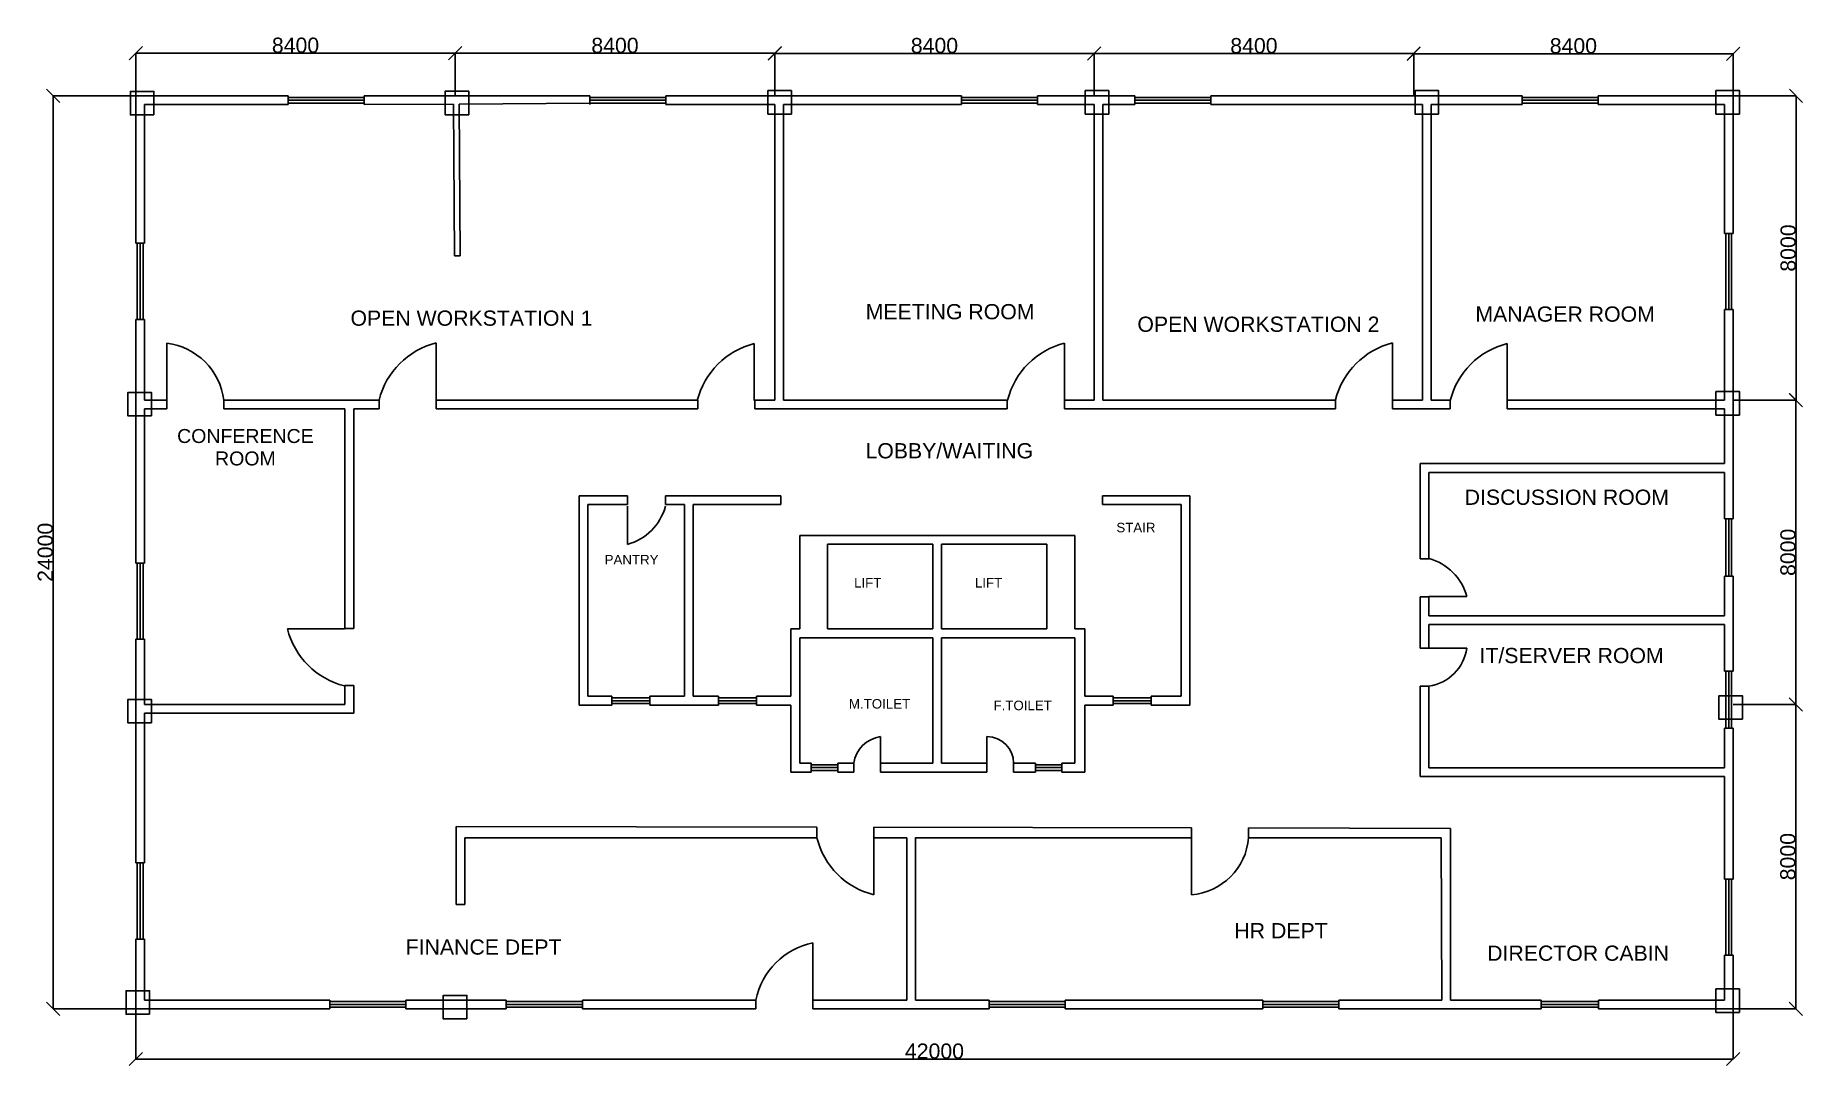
# Model space of a CAD drawing. Header units: millimetres. Extents: x 7578 to 54047, y 1434 to 28520.
import ezdxf

# ---------------------------------------------------------------- set-up
doc = ezdxf.new("R2010")
doc.units = ezdxf.units.MM
for name, color, linetype in [('dimension', 2, 'Continuous'), ('door', 2, 'Continuous'), ('wall', 7, 'Continuous')]:
    doc.layers.add(name, color=color, linetype=linetype)
doc.styles.get("Standard").update_dxf_attribs({"font": 'arial.ttf'})
doc.dimstyles.new('Copy of ISO-25', dxfattribs={"dimtxt": 300, "dimasz": 250, "dimexe": 1.25, "dimexo": 0.625, "dimtad": 1, "dimdec": 0, "dimtxsty": 'Standard', "dimcen": 250, "dimclrt": 256, "dimadec": 0, "dimazin": 0, "dimtfac": 1, "dimtdec": 0, "dimtmove": 0, "dimatfit": 3, "dimfxl": 1, "dimarcsym": 1})

# ---------------------------------------------------------------- blocks, each defined once
blk = doc.blocks.new('_Oblique')
at = {"color": 0, "linetype": 'ByBlock', "lineweight": -2}
blk.add_line((-0.5, -0.5), (0.5, 0.5), dxfattribs=at)
blk = doc.blocks.new('*D9')
at = {"layer": 'Defpoints', "color": 0, "transparency": 16777216}
for p in [(18619, 28053), (10219, 26929), (18619, 26929)]:
    blk.add_point(p, dxfattribs=at)
at = {"layer": 'dimension', "color": 0, "lineweight": -2, "transparency": 16777216}
for p, q in [((10219, 26929), (10219, 28054)), ((10219, 28053), (18619, 28053)), ((18619, 26929), (18619, 28054))]:
    blk.add_line(p, q, dxfattribs=at)
at = {"layer": 'dimension', "color": 0, "lineweight": -2, "transparency": 16777216, "xscale": 350, "yscale": 350, "zscale": 350, "rotation": 180}
blk.add_blockref('_Oblique', (10219, 28053), dxfattribs=at)
at = {"layer": 'dimension', "color": 0, "lineweight": -2, "transparency": 16777216, "xscale": 350, "yscale": 350, "zscale": 350}
blk.add_blockref('_Oblique', (18619, 28053), dxfattribs=at)
at = {"layer": 'dimension', "transparency": 16777216, "insert": (14419, 28258), "char_height": 400, "attachment_point": 5}
blk.add_mtext('8400', dxfattribs=at)
blk = doc.blocks.new('*D10')
at = {"layer": 'Defpoints', "color": 0, "transparency": 16777216}
for p in [(27019, 28049), (18619, 26929), (27019, 26929)]:
    blk.add_point(p, dxfattribs=at)
at = {"layer": 'dimension', "color": 0, "lineweight": -2, "transparency": 16777216}
for p, q in [((18619, 26929), (18619, 28050)), ((18619, 28049), (27019, 28049)), ((27019, 26929), (27019, 28050))]:
    blk.add_line(p, q, dxfattribs=at)
at = {"layer": 'dimension', "color": 0, "lineweight": -2, "transparency": 16777216, "xscale": 350, "yscale": 350, "zscale": 350, "rotation": 180}
blk.add_blockref('_Oblique', (18619, 28049), dxfattribs=at)
at = {"layer": 'dimension', "color": 0, "lineweight": -2, "transparency": 16777216, "xscale": 350, "yscale": 350, "zscale": 350}
blk.add_blockref('_Oblique', (27019, 28049), dxfattribs=at)
at = {"layer": 'dimension', "transparency": 16777216, "insert": (22819, 28254), "char_height": 400, "attachment_point": 5}
blk.add_mtext('8400', dxfattribs=at)
blk = doc.blocks.new('*D11')
at = {"layer": 'Defpoints', "color": 0, "transparency": 16777216}
for p in [(35419, 28045), (27019, 26929), (35419, 26929)]:
    blk.add_point(p, dxfattribs=at)
at = {"layer": 'dimension', "color": 0, "lineweight": -2, "transparency": 16777216}
for p, q in [((27019, 26929), (27019, 28047)), ((27019, 28045), (35419, 28045)), ((35419, 26929), (35419, 28047))]:
    blk.add_line(p, q, dxfattribs=at)
at = {"layer": 'dimension', "color": 0, "lineweight": -2, "transparency": 16777216, "xscale": 350, "yscale": 350, "zscale": 350, "rotation": 180}
blk.add_blockref('_Oblique', (27019, 28045), dxfattribs=at)
at = {"layer": 'dimension', "color": 0, "lineweight": -2, "transparency": 16777216, "xscale": 350, "yscale": 350, "zscale": 350}
blk.add_blockref('_Oblique', (35419, 28045), dxfattribs=at)
at = {"layer": 'dimension', "transparency": 16777216, "insert": (31219, 28250), "char_height": 400, "attachment_point": 5}
blk.add_mtext('8400', dxfattribs=at)
blk = doc.blocks.new('*D12')
at = {"layer": 'Defpoints', "color": 0, "transparency": 16777216}
for p in [(43819, 28042), (35419, 26929), (43819, 26929)]:
    blk.add_point(p, dxfattribs=at)
at = {"layer": 'dimension', "color": 0, "lineweight": -2, "transparency": 16777216}
for p, q in [((35419, 26929), (35419, 28043)), ((35419, 28042), (43819, 28042)), ((43819, 26929), (43819, 28043))]:
    blk.add_line(p, q, dxfattribs=at)
at = {"layer": 'dimension', "color": 0, "lineweight": -2, "transparency": 16777216, "xscale": 350, "yscale": 350, "zscale": 350, "rotation": 180}
blk.add_blockref('_Oblique', (35419, 28042), dxfattribs=at)
at = {"layer": 'dimension', "color": 0, "lineweight": -2, "transparency": 16777216, "xscale": 350, "yscale": 350, "zscale": 350}
blk.add_blockref('_Oblique', (43819, 28042), dxfattribs=at)
at = {"layer": 'dimension', "transparency": 16777216, "insert": (39619, 28247), "char_height": 400, "attachment_point": 5}
blk.add_mtext('8400', dxfattribs=at)
blk = doc.blocks.new('*D13')
at = {"layer": 'Defpoints', "color": 0, "transparency": 16777216}
for p in [(52219, 28038), (43819, 26929), (52219, 26929)]:
    blk.add_point(p, dxfattribs=at)
at = {"layer": 'dimension', "color": 0, "lineweight": -2, "transparency": 16777216}
for p, q in [((43819, 26929), (43819, 28039)), ((43819, 28038), (52219, 28038)), ((52219, 26929), (52219, 28039))]:
    blk.add_line(p, q, dxfattribs=at)
at = {"layer": 'dimension', "color": 0, "lineweight": -2, "transparency": 16777216, "xscale": 350, "yscale": 350, "zscale": 350, "rotation": 180}
blk.add_blockref('_Oblique', (43819, 28038), dxfattribs=at)
at = {"layer": 'dimension', "color": 0, "lineweight": -2, "transparency": 16777216, "xscale": 350, "yscale": 350, "zscale": 350}
blk.add_blockref('_Oblique', (52219, 28038), dxfattribs=at)
at = {"layer": 'dimension', "transparency": 16777216, "insert": (48019, 28243), "char_height": 400, "attachment_point": 5}
blk.add_mtext('8400', dxfattribs=at)
blk = doc.blocks.new('*D14')
at = {"layer": 'Defpoints', "color": 0, "transparency": 16777216}
for p in [(10219, 2929), (52219, 2929), (10219, 1609)]:
    blk.add_point(p, dxfattribs=at)
at = {"layer": 'dimension', "color": 0, "lineweight": -2, "transparency": 16777216}
for p, q in [((10219, 2928), (10219, 1608)), ((52219, 2928), (52219, 1608)), ((52219, 1609), (10219, 1609))]:
    blk.add_line(p, q, dxfattribs=at)
at = {"layer": 'dimension', "color": 0, "lineweight": -2, "transparency": 16777216, "xscale": 350, "yscale": 350, "zscale": 350, "rotation": 180}
blk.add_blockref('_Oblique', (10219, 1609), dxfattribs=at)
at = {"layer": 'dimension', "color": 0, "lineweight": -2, "transparency": 16777216, "xscale": 350, "yscale": 350, "zscale": 350}
blk.add_blockref('_Oblique', (52219, 1609), dxfattribs=at)
at = {"layer": 'dimension', "transparency": 16777216, "insert": (31219, 1814), "char_height": 400, "attachment_point": 5}
blk.add_mtext('42000', dxfattribs=at)
blk = doc.blocks.new('*D15')
at = {"layer": 'Defpoints', "color": 0, "transparency": 16777216}
for p in [(52219, 26929), (52219, 18929), (53872, 18929)]:
    blk.add_point(p, dxfattribs=at)
at = {"layer": 'dimension', "color": 0, "lineweight": -2, "transparency": 16777216}
for p, q in [((52219, 26929), (53873, 26929)), ((53872, 26929), (53872, 18929)), ((52219, 18929), (53873, 18929))]:
    blk.add_line(p, q, dxfattribs=at)
at = {"layer": 'dimension', "color": 0, "lineweight": -2, "transparency": 16777216, "xscale": 350, "yscale": 350, "zscale": 350}
for p, rotation in [((53872, 26929), 90), ((53872, 18929), 270)]:
    blk.add_blockref('_Oblique', p, dxfattribs=dict(at, rotation=rotation))
at = {"layer": 'dimension', "transparency": 16777216, "insert": (53667, 22929), "char_height": 400, "attachment_point": 5, "rotation": 90}
blk.add_mtext('8000', dxfattribs=at)
blk = doc.blocks.new('*D16')
at = {"layer": 'Defpoints', "color": 0, "transparency": 16777216}
for p in [(52219, 18929), (52219, 10929), (53868, 10929)]:
    blk.add_point(p, dxfattribs=at)
at = {"layer": 'dimension', "color": 0, "lineweight": -2, "transparency": 16777216}
for p, q in [((52219, 18929), (53869, 18929)), ((53868, 18929), (53868, 10929)), ((52219, 10929), (53869, 10929))]:
    blk.add_line(p, q, dxfattribs=at)
at = {"layer": 'dimension', "color": 0, "lineweight": -2, "transparency": 16777216, "xscale": 350, "yscale": 350, "zscale": 350}
for p, rotation in [((53868, 18929), 90), ((53868, 10929), 270)]:
    blk.add_blockref('_Oblique', p, dxfattribs=dict(at, rotation=rotation))
at = {"layer": 'dimension', "transparency": 16777216, "insert": (53663, 14929), "char_height": 400, "attachment_point": 5, "rotation": 90}
blk.add_mtext('8000', dxfattribs=at)
blk = doc.blocks.new('*D18')
at = {"layer": 'Defpoints', "color": 0, "transparency": 16777216}
for p in [(52219, 10929), (52219, 2929), (53864, 2929)]:
    blk.add_point(p, dxfattribs=at)
at = {"layer": 'dimension', "color": 0, "lineweight": -2, "transparency": 16777216}
for p, q in [((52219, 10929), (53866, 10929)), ((53864, 10929), (53864, 2929)), ((52219, 2929), (53866, 2929))]:
    blk.add_line(p, q, dxfattribs=at)
at = {"layer": 'dimension', "color": 0, "lineweight": -2, "transparency": 16777216, "xscale": 350, "yscale": 350, "zscale": 350}
for p, rotation in [((53864, 10929), 90), ((53864, 2929), 270)]:
    blk.add_blockref('_Oblique', p, dxfattribs=dict(at, rotation=rotation))
at = {"layer": 'dimension', "transparency": 16777216, "insert": (53659, 6929), "char_height": 400, "attachment_point": 5, "rotation": 90}
blk.add_mtext('8000', dxfattribs=at)
blk = doc.blocks.new('*D19')
at = {"layer": 'Defpoints', "color": 0, "transparency": 16777216}
for p in [(10219, 26929), (8045, 2929), (10219, 2929)]:
    blk.add_point(p, dxfattribs=at)
at = {"layer": 'dimension', "color": 0, "lineweight": -2, "transparency": 16777216}
for p, q in [((10218, 26929), (8044, 26929)), ((8045, 26929), (8045, 2929)), ((10218, 2929), (8044, 2929))]:
    blk.add_line(p, q, dxfattribs=at)
at = {"layer": 'dimension', "color": 0, "lineweight": -2, "transparency": 16777216, "xscale": 350, "yscale": 350, "zscale": 350}
for p, rotation in [((8045, 26929), 90), ((8045, 2929), 270)]:
    blk.add_blockref('_Oblique', p, dxfattribs=dict(at, rotation=rotation))
at = {"layer": 'dimension', "transparency": 16777216, "insert": (7841, 14929), "char_height": 400, "attachment_point": 5, "rotation": 90}
blk.add_mtext('24000', dxfattribs=at)

msp = doc.modelspace()

# ---------------------------------------------------------------- linework, layer by layer
at = {"layer": 'door'}
for p, q in [((11036.1, 18928.9), (11036.1, 20428.9)), ((18114.6, 18933.3), (18114.6, 20433.3)), ((26482, 18917.5), (26482, 20417.5)), ((34640.6, 18928.6), (34640.6, 20428.6)), ((43262.9, 18934), (43262.9, 20434)), ((46279, 18917.9), (46279, 20417.9)), ((23144.6, 16139.3), (23144.6, 15139.3)), ((44215.7, 13767.1), (45215.7, 13767.1)), ((15707, 12918.1), (14207, 12918.1)), ((44218.6, 12410.4), (45218.6, 12410.4)), ((29797.3, 9383.8), (29797.3, 10083.8)), ((32599.7, 9383.8), (32599.7, 10083.8)), ((29627.3, 7427.6), (29627.3, 5927.6)), ((37977.3, 7427.6), (37977.3, 5927.6)), ((28024.4, 3158.9), (28024.4, 4658.9))]:
    msp.add_line(p, q, dxfattribs=at)
for centre, radius, start, end in [((10813.4, 18706.2), 1737, 7.36481, 82.63519), ((18619.9, 18427.9), 2068.1, 104.14423, 165.85577), ((26987.3, 18412.1), 2068.1, 104.14423, 165.85577), ((35145.9, 18423.3), 2068.1, 104.14423, 165.85577), ((43768.3, 18428.6), 2068.1, 104.14423, 165.85577), ((46784.3, 18412.6), 2068.1, 104.14423, 165.85577), ((22783.6, 16500.2), 1408, 284.85451, 345.14549), ((43854.7, 13406.1), 1408, 14.85451, 75.14549), ((16212.3, 13423.5), 2068.1, 194.14423, 255.85577), ((44041.7, 12587.2), 1190.1, 278.54621, 351.45379), ((29912.3, 9268.8), 823.1, 98.03166, 171.96834), ((32599.7, 9383.8), 700, 360, 90), ((30109.3, 7909.5), 2039.7, 193.66745, 256.33255), ((37849.8, 7555.1), 1632.5, 274.47984, 355.52016), ((28401.6, 2781.7), 1914.7, 101.36082, 168.63918)]:
    msp.add_arc(centre, radius, start, end, dxfattribs=at)
at = {"layer": 'wall'}
for p, q in [((14225, 26928.9), (10218.6, 26928.9)), ((10218.6, 26928.9), (10218.6, 23054.2)), ((14225, 26698.9), (10448.6, 26698.9)), ((10448.6, 26698.9), (10448.6, 23054.2)), ((14225, 26698.9), (14225, 26928.9)), ((14225, 26889.9), (16225, 26889.9)), ((14225, 26813.9), (16225, 26813.9)), ((14225, 26737.9), (16225, 26737.9)), ((16225, 26928.9), (16225, 26698.9)), ((22159.8, 26928.9), (16225, 26928.9)), ((16225, 26698.9), (18570.9, 26714.3)), ((18570.9, 26714.3), (18597.1, 22723.9)), ((18720.9, 26715.3), (22159.8, 26737.9)), ((18720.9, 26715.3), (18747.1, 22724.9)), ((22159.8, 26698.9), (22159.8, 26928.9)), ((22159.8, 26889.9), (24159.8, 26889.9)), ((22159.8, 26813.9), (24159.8, 26813.9)), ((22159.8, 26737.9), (24159.8, 26737.9)), ((24159.8, 26928.9), (24159.8, 26698.9)), ((31930.3, 26928.9), (24159.8, 26928.9)), ((27018.6, 26698.9), (24159.8, 26698.9)), ((27018.6, 26698.9), (27018.6, 18928.9)), ((27248.6, 26698.9), (27248.6, 18928.9)), ((31930.3, 26698.9), (27248.6, 26698.9)), ((31930.3, 26698.9), (31930.3, 26928.9)), ((31930.3, 26889.9), (33930.3, 26889.9)), ((31930.3, 26813.9), (33930.3, 26813.9)), ((31930.3, 26737.9), (33930.3, 26737.9)), ((33930.3, 26928.9), (33930.3, 26698.9)), ((36488.9, 26928.9), (33930.3, 26928.9)), ((35418.6, 26698.9), (33930.3, 26698.9)), ((35418.6, 26698.9), (35418.6, 18928.9)), ((36488.9, 26698.9), (35648.6, 26698.9)), ((35648.6, 26698.9), (35648.6, 18928.9)), ((36488.9, 26698.9), (36488.9, 26928.9)), ((36488.9, 26889.9), (38488.9, 26889.9)), ((36488.9, 26813.9), (38488.9, 26813.9)), ((36488.9, 26737.9), (38488.9, 26737.9)), ((38488.9, 26928.9), (38488.9, 26698.9)), ((46671.7, 26928.9), (38488.9, 26928.9)), ((44048.6, 26698.9), (38488.9, 26698.9)), ((44048.6, 26698.9), (44048.6, 18928.9)), ((44278.6, 26698.9), (44278.6, 18928.9)), ((46671.7, 26698.9), (44278.6, 26698.9)), ((46671.7, 26698.9), (46671.7, 26928.9)), ((46671.7, 26889.9), (48671.7, 26889.9)), ((46671.7, 26813.9), (48671.7, 26813.9)), ((46671.7, 26737.9), (48671.7, 26737.9)), ((52218.6, 26928.9), (48671.7, 26928.9)), ((48671.7, 26928.9), (48671.7, 26698.9)), ((51988.6, 26698.9), (48671.7, 26698.9)), ((51988.6, 23314.4), (51988.6, 26698.9)), ((52218.6, 23314.4), (52218.6, 26928.9)), ((51988.6, 23314.4), (52218.6, 23314.4)), ((52027.6, 23314.4), (52027.6, 21314.4)), ((52103.6, 23314.4), (52103.6, 21314.4)), ((52179.6, 23314.4), (52179.6, 21314.4)), ((10218.6, 23054.2), (10448.6, 23054.2)), ((10257.6, 21054.2), (10257.6, 23054.2)), ((10333.6, 21054.2), (10333.6, 23054.2)), ((10409.6, 21054.2), (10409.6, 23054.2)), ((18747.1, 22724.9), (18597.1, 22723.9)), ((10218.6, 21054.2), (10218.6, 14643.9)), ((10448.6, 21054.2), (10218.6, 21054.2)), ((10448.6, 21054.2), (10448.6, 18928.9)), ((51988.6, 18928.9), (51988.6, 21314.4)), ((52218.6, 21314.4), (51988.6, 21314.4)), ((52218.6, 15806.5), (52218.6, 21314.4)), ((11036.1, 18928.9), (10448.6, 18928.9)), ((10448.6, 18698.9), (10448.6, 14643.9)), ((11036.1, 18698.9), (10448.6, 18698.9)), ((11036.1, 18928.9), (11036.1, 18698.9)), ((16618.6, 18928.9), (12536.1, 18928.9)), ((12536.1, 18928.9), (12536.1, 18698.9)), ((15718.6, 18698.9), (12536.1, 18698.9)), ((15718.6, 18698.9), (15718.6, 12928.9)), ((16618.6, 18698.9), (15948.6, 18698.9)), ((15948.6, 18698.9), (15948.6, 12928.9)), ((16618.6, 18928.9), (16618.6, 18698.9)), ((18118.6, 18698.9), (18118.6, 18928.9)), ((18118.6, 18928.9), (24994.9, 18928.9)), ((24994.9, 18698.9), (18118.6, 18698.9)), ((24994.9, 18928.9), (24994.9, 18698.9)), ((26494.9, 18698.9), (26494.9, 18928.9)), ((27018.6, 18928.9), (26494.9, 18928.9)), ((26494.9, 18698.9), (33134.1, 18698.9)), ((27248.6, 18928.9), (33134.1, 18928.9)), ((33134.1, 18698.9), (33134.1, 18928.9)), ((34634.1, 18928.9), (34634.1, 18698.9)), ((34634.1, 18928.9), (35418.6, 18928.9)), ((34634.1, 18698.9), (41761.8, 18698.9)), ((35648.6, 18928.9), (41761.8, 18928.9)), ((41761.8, 18698.9), (41761.8, 18928.9)), ((43261.8, 18928.9), (43261.8, 18698.9)), ((43261.8, 18928.9), (44048.6, 18928.9)), ((43261.8, 18698.9), (44778.6, 18698.9)), ((44778.6, 18928.9), (44278.6, 18928.9)), ((44778.6, 18698.9), (44778.6, 18928.9)), ((49975.7, 18928.9), (46278.6, 18928.9)), ((46278.6, 18928.9), (46278.6, 18698.9)), ((49975.7, 18698.9), (46278.6, 18698.9)), ((49975.7, 18928.9), (51475.7, 18928.9)), ((49975.7, 18698.9), (51475.7, 18698.9)), ((51988.6, 18928.9), (51475.7, 18928.9)), ((51988.6, 18698.9), (51475.7, 18698.9)), ((51988.6, 17261.9), (51988.6, 18698.9)), ((47988.6, 17261.9), (43988.6, 17261.9)), ((43988.6, 17261.9), (43988.6, 14761.9)), ((51988.6, 17261.9), (47988.6, 17261.9)), ((44218.6, 17031.9), (44218.6, 14761.9)), ((48218.6, 17031.9), (44218.6, 17031.9)), ((51988.6, 17031.9), (48218.6, 17031.9)), ((51988.6, 15806.5), (51988.6, 17031.9)), ((21876.5, 10913.8), (21876.5, 16413.8)), ((21876.5, 16413.8), (23145.4, 16413.8)), ((23145.4, 16413.8), (23145.4, 16183.8)), ((24145.4, 16183.8), (24145.4, 16413.8)), ((24145.4, 16413.8), (27176.5, 16413.8)), ((27176.5, 16413.8), (27176.5, 16183.8)), ((37933.9, 16413.8), (35633.9, 16413.8)), ((35633.9, 16413.8), (35633.9, 16183.8)), ((37933.9, 10913.8), (37933.9, 16413.8)), ((22106.5, 16183.8), (23145.4, 16183.8)), ((22106.5, 11143.8), (22106.5, 16183.8)), ((24145.4, 16183.8), (24646.5, 16183.8)), ((24646.5, 16183.8), (24646.5, 11143.8)), ((24876.5, 16183.8), (24876.5, 11143.8)), ((24876.5, 16183.8), (27176.5, 16183.8)), ((37703.9, 16183.8), (35633.9, 16183.8)), ((37703.9, 11143.8), (37703.9, 16183.8)), ((52218.6, 15806.5), (51988.6, 15806.5)), ((52027.6, 15806.5), (52027.6, 14306.5)), ((52103.6, 15806.5), (52103.6, 14306.5)), ((52179.6, 15806.5), (52179.6, 14306.5)), ((27676.5, 12913.8), (27676.5, 15375)), ((27676.5, 15375), (34906.5, 15375)), ((34906.5, 12913.8), (34906.5, 15375)), ((28406.5, 15145), (31176.5, 15145)), ((28406.5, 15145), (28406.5, 12913.8)), ((31176.5, 12913.8), (31176.5, 15145)), ((31406.5, 12913.8), (31406.5, 15145)), ((31406.5, 15145), (34176.5, 15145)), ((34176.5, 15145), (34176.5, 12913.8)), ((10218.6, 14643.9), (10448.6, 14643.9)), ((10257.6, 12643.9), (10257.6, 14643.9)), ((10333.6, 12643.9), (10333.6, 14643.9)), ((10409.6, 12643.9), (10409.6, 14643.9)), ((44218.6, 14761.9), (43988.6, 14761.9)), ((51988.6, 13261.9), (51988.6, 14306.5)), ((51988.6, 14306.5), (52218.6, 14306.5)), ((52218.6, 11806.5), (52218.6, 14306.5)), ((43988.6, 13761.9), (44218.6, 13761.9)), ((43988.6, 13761.9), (43988.6, 12410.4)), ((44218.6, 13761.9), (44218.6, 13261.9)), ((48218.6, 13261.9), (44218.6, 13261.9)), ((48218.6, 13031.9), (44218.6, 13031.9)), ((44218.6, 13031.9), (44218.6, 12410.4)), ((48218.6, 13261.9), (51988.6, 13261.9)), ((48218.6, 13031.9), (51988.6, 13031.9)), ((51988.6, 11806.5), (51988.6, 13031.9)), ((10448.6, 12643.9), (10218.6, 12643.9)), ((10218.6, 12643.9), (10218.6, 6762.6)), ((10448.6, 12643.9), (10448.6, 10928.9)), ((15718.6, 12928.9), (15948.6, 12928.9)), ((27676.5, 12913.8), (27446.5, 12913.8)), ((27446.5, 12913.8), (27446.5, 11143.8)), ((28176.5, 12683.8), (27676.5, 12683.8)), ((27676.5, 12683.8), (27676.5, 9383.8)), ((28176.5, 12683.8), (31176.5, 12683.8)), ((28406.5, 12913.8), (31176.5, 12913.8)), ((31176.5, 12683.8), (31176.5, 9383.8)), ((31406.5, 12913.8), (34176.5, 12913.8)), ((31406.5, 12683.8), (34906.5, 12683.8)), ((31406.5, 12683.8), (31406.5, 9383.8)), ((35176.5, 12913.8), (34906.5, 12913.8)), ((34906.5, 12683.8), (34906.5, 9383.8)), ((35176.5, 12913.8), (35176.5, 11143.8)), ((44218.6, 12410.4), (43988.6, 12410.4)), ((52218.6, 11806.5), (51988.6, 11806.5)), ((52027.6, 11806.5), (52027.6, 10306.5)), ((52103.6, 11806.5), (52103.6, 10306.5)), ((52179.6, 11806.5), (52179.6, 10306.5)), ((15948.6, 11428.9), (15718.6, 11428.9)), ((15718.6, 11428.9), (15718.6, 10928.9)), ((15948.6, 11428.9), (15948.6, 10698.9)), ((43988.6, 11410.4), (44218.6, 11410.4)), ((43988.6, 11410.4), (43988.6, 9031.9)), ((44218.6, 11410.4), (44218.6, 9261.9)), ((15718.6, 10928.9), (10448.6, 10928.9)), ((15948.6, 10698.9), (10448.6, 10698.9)), ((10448.6, 6762.6), (10448.6, 10698.9)), ((22738.6, 10913.8), (21876.5, 10913.8)), ((22106.5, 11143.8), (22738.6, 11143.8)), ((22738.6, 10913.8), (22738.6, 11143.8)), ((22738.6, 11104.8), (23738.6, 11104.8)), ((22738.6, 11028.8), (23738.6, 11028.8)), ((22738.6, 10952.8), (23738.6, 10952.8)), ((23738.6, 11143.8), (24646.5, 11143.8)), ((23738.6, 11143.8), (23738.6, 10913.8)), ((24646.5, 10913.8), (23738.6, 10913.8)), ((25537.2, 10913.8), (24646.5, 10913.8)), ((24876.5, 11143.8), (25537.2, 11143.8)), ((25537.2, 10913.8), (25537.2, 11143.8)), ((25537.2, 11104.8), (26537.2, 11104.8)), ((25537.2, 11028.8), (26537.2, 11028.8)), ((25537.2, 10952.8), (26537.2, 10952.8)), ((26537.2, 11143.8), (27446.5, 11143.8)), ((26537.2, 11143.8), (26537.2, 10913.8)), ((27446.5, 10913.8), (26537.2, 10913.8)), ((27446.5, 9153.8), (27446.5, 10913.8)), ((35919.4, 11143.8), (35176.5, 11143.8)), ((35176.5, 10913.8), (35176.5, 9153.8)), ((35919.4, 10913.8), (35176.5, 10913.8)), ((35919.4, 11143.8), (35919.4, 10913.8)), ((35919.4, 11104.8), (36919.4, 11104.8)), ((35919.4, 11028.8), (36919.4, 11028.8)), ((35919.4, 10952.8), (36919.4, 10952.8)), ((37703.9, 11143.8), (36919.4, 11143.8)), ((36919.4, 11143.8), (36919.4, 10913.8)), ((37933.9, 10913.8), (36919.4, 10913.8)), ((51988.6, 9261.9), (51988.6, 10306.5)), ((51988.6, 10306.5), (52218.6, 10306.5)), ((52218.6, 6339.5), (52218.6, 10306.5)), ((27676.5, 9383.8), (27981.3, 9383.8)), ((27981.3, 9153.8), (27981.3, 9383.8)), ((27981.3, 9344.8), (28681.3, 9344.8)), ((28681.3, 9383.8), (28681.3, 9153.8)), ((28681.3, 9383.8), (29097.3, 9383.8)), ((29097.3, 9153.8), (29097.3, 9383.8)), ((29797.3, 9383.8), (29797.3, 9153.8)), ((29797.3, 9383.8), (31176.5, 9383.8)), ((31406.5, 9383.8), (32599.7, 9383.8)), ((32599.7, 9153.8), (32599.7, 9383.8)), ((33299.7, 9383.8), (33299.7, 9153.8)), ((33299.7, 9383.8), (33871.7, 9383.8)), ((33871.7, 9153.8), (33871.7, 9383.8)), ((33871.7, 9344.8), (34571.7, 9344.8)), ((34571.7, 9383.8), (34571.7, 9153.8)), ((34571.7, 9383.8), (34906.5, 9383.8)), ((27981.3, 9153.8), (27446.5, 9153.8)), ((27981.3, 9268.8), (28681.3, 9268.8)), ((27981.3, 9192.8), (28681.3, 9192.8)), ((29097.3, 9153.8), (28681.3, 9153.8)), ((32599.7, 9153.8), (29797.3, 9153.8)), ((33871.7, 9153.8), (33299.7, 9153.8)), ((33871.7, 9268.8), (34571.7, 9268.8)), ((33871.7, 9192.8), (34571.7, 9192.8)), ((35176.5, 9153.8), (34571.7, 9153.8)), ((43988.6, 9031.9), (47988.6, 9031.9)), ((48218.6, 9261.9), (44218.6, 9261.9)), ((47988.6, 9031.9), (51988.6, 9031.9)), ((48218.6, 9261.9), (51988.6, 9261.9)), ((51988.6, 9031.9), (51988.6, 6339.5)), ((18640.6, 5669.5), (18640.6, 7724.3)), ((28127.3, 7705.3), (18640.6, 7724.3)), ((28127.3, 7705.3), (28127.3, 7427.6)), ((29627.3, 7427.6), (29627.3, 7702.3)), ((37977.3, 7685.6), (29627.3, 7702.3)), ((37977.3, 7427.6), (37977.3, 7685.6)), ((44790.5, 7672), (39477.3, 7682.6)), ((39477.3, 7682.6), (39477.3, 7427.6)), ((44790.5, 7672), (44790.5, 3158.9)), ((18870.6, 7427.6), (18870.6, 5669.5)), ((28127.3, 7427.6), (18870.6, 7427.6)), ((30494.6, 7427.6), (29627.3, 7427.6)), ((30494.6, 7427.6), (30494.6, 3158.9)), ((30724.6, 7431.3), (30724.6, 3158.9)), ((37977.3, 7427.6), (30724.6, 7427.6)), ((44546.2, 7427.6), (39477.3, 7427.6)), ((44560.5, 3158.1), (44546.2, 7427.6)), ((10218.6, 6762.6), (10448.6, 6762.6)), ((10257.6, 4762.6), (10257.6, 6762.6)), ((10333.6, 4762.6), (10333.6, 6762.6)), ((10409.6, 4762.6), (10409.6, 6762.6)), ((51988.6, 6339.5), (52218.6, 6339.5)), ((52027.6, 6339.5), (52027.6, 4339.5)), ((52103.6, 6339.5), (52103.6, 4339.5)), ((52179.6, 6339.5), (52179.6, 4339.5)), ((18870.6, 5669.5), (18640.6, 5669.5)), ((10448.6, 4762.6), (10218.6, 4762.6)), ((10218.6, 4762.6), (10218.6, 2928.9)), ((10448.6, 4762.6), (10448.6, 3158.9)), ((51988.6, 3158.9), (51988.6, 4339.5)), ((52218.6, 4339.5), (51988.6, 4339.5)), ((52218.6, 2928.9), (52218.6, 4339.5)), ((10218.6, 2928.9), (15319.9, 2928.9)), ((10448.6, 3158.9), (15319.9, 3158.9)), ((15319.9, 2928.9), (15319.9, 3158.9)), ((15319.9, 3119.9), (17319.9, 3119.9)), ((15319.9, 3043.9), (17319.9, 3043.9)), ((15319.9, 2967.9), (17319.9, 2967.9)), ((17319.9, 3158.9), (17319.9, 2928.9)), ((17319.9, 3158.9), (19961.3, 3158.9)), ((17319.9, 2928.9), (19961.3, 2928.9)), ((19961.3, 2928.9), (19961.3, 3158.9)), ((19961.3, 3119.9), (21961.3, 3119.9)), ((19961.3, 3043.9), (21961.3, 3043.9)), ((19961.3, 2967.9), (21961.3, 2967.9)), ((21961.3, 3158.9), (21961.3, 2928.9)), ((26524.4, 3158.9), (21961.3, 3158.9)), ((21961.3, 2928.9), (26524.4, 2928.9)), ((26524.4, 2928.9), (26524.4, 3158.9)), ((30494.6, 3158.9), (28024.4, 3158.9)), ((28024.4, 3158.9), (28024.4, 2928.9)), ((28024.4, 2928.9), (32659.7, 2928.9)), ((30724.6, 3158.9), (32659.7, 3158.9)), ((32659.7, 2928.9), (32659.7, 3158.9)), ((32659.7, 3119.9), (34659.7, 3119.9)), ((32659.7, 3043.9), (34659.7, 3043.9)), ((32659.7, 2967.9), (34659.7, 2967.9)), ((34659.7, 3158.9), (34659.7, 2928.9)), ((34659.7, 3158.9), (39853.7, 3158.9)), ((39853.7, 2928.9), (34659.7, 2928.9)), ((39853.7, 2928.9), (39853.7, 3158.9)), ((39853.7, 3119.9), (41853.7, 3119.9)), ((39853.7, 3043.9), (41853.7, 3043.9)), ((39853.7, 2967.9), (41853.7, 2967.9)), ((41853.7, 3158.9), (41853.7, 2928.9)), ((41853.7, 3158.9), (44560.5, 3158.9)), ((47175.1, 2928.9), (41853.7, 2928.9)), ((44790.5, 3158.9), (47175.1, 3158.9)), ((47175.1, 2928.9), (47175.1, 3158.9)), ((47175.1, 3119.9), (48675.1, 3119.9)), ((47175.1, 3043.9), (48675.1, 3043.9)), ((47175.1, 2967.9), (48675.1, 2967.9)), ((48675.1, 3158.9), (48675.1, 2928.9)), ((48675.1, 3158.9), (51988.6, 3158.9)), ((52218.6, 2928.9), (48675.1, 2928.9))]:
    msp.add_line(p, q, dxfattribs=at)
for points in [[(10697.4, 26430), (10079, 26430), (10079, 27048.3), (10697.4, 27048.3)], [(18971.8, 26433.1), (18353.4, 26433.1), (18353.4, 27051.5), (18971.8, 27051.5)], [(27457.1, 26450.6), (26838.7, 26450.6), (26838.7, 27069), (27457.1, 27069)], [(35802.1, 26450.6), (35183.7, 26450.6), (35183.7, 27069), (35802.1, 27069)], [(44476.2, 26450.6), (43857.8, 26450.6), (43857.8, 27069), (44476.2, 27069)], [(52386.5, 26450.6), (51768.1, 26450.6), (51768.1, 27069), (52386.5, 27069)], [(10629.9, 18514.4), (10011.6, 18514.4), (10011.6, 19132.7), (10629.9, 19132.7)], [(52386.5, 18537.1), (51768.1, 18537.1), (51768.1, 19155.5), (52386.5, 19155.5)], [(52464.9, 10540.7), (51846.6, 10540.7), (51846.6, 11159.1), (52464.9, 11159.1)], [(10629.7, 10444.9), (10011.3, 10444.9), (10011.3, 11063.3), (10629.7, 11063.3)], [(10581.8, 2783.7), (9963.4, 2783.7), (9963.4, 3402.1), (10581.8, 3402.1)], [(18923.7, 2664.1), (18305.3, 2664.1), (18305.3, 3282.5), (18923.7, 3282.5)], [(52386.5, 2831.6), (51768.1, 2831.6), (51768.1, 3450), (52386.5, 3450)]]:
    msp.add_lwpolyline(points, close=True, dxfattribs=at)

# ---------------------------------------------------------------- texts
for s, height, p in [('MEETING ROOM', 400, (29410.3, 21056.3)), ('MANAGER ROOM', 400, (45441.6, 20993.1)), ('OPEN WORKSTATION 1', 400, (15864, 20886.1)), ('OPEN WORKSTATION 2', 400, (36554.9, 20725.6)), ('CONFERENCE', 367.27, (11305.6, 17803.6)), ('LOBBY/WAITING', 400, (29404.6, 17399.6)), ('       ROOM', 367.269, (11305.6, 17213.6)), ('DISCUSSION ROOM', 400, (45160.6, 16177.5)), ('STAIR', 250, (36002.1, 15456)), ('PANTRY', 250, (22546.9, 14611.1)), ('LIFT', 250, (29105.5, 14004)), ('LIFT', 250, (32283.4, 14004)), ('IT/SERVER ROOM', 400, (45550, 12016.1)), ('M.TOILET', 250, (28970.3, 10822)), ('F.TOILET', 250, (32772.2, 10779.4)), ('HR DEPT', 400, (39105.1, 4782)), ('FINANCE DEPT', 400, (17315.4, 4352.5)), ('DIRECTOR CABIN', 400, (45751.9, 4191.4))]:
    msp.add_text(s, height=height).set_placement(p)

# ---------------------------------------------------------------- dimensions: what is measured, and where the dimension line sits
at = {"layer": 'dimension'}
for base, p1, p2, picture, middle in [((18618.6, 28053), (10218.6, 26928.9), (18618.6, 26928.9), '*D9', (14418.6, 28257.9)), ((27018.6, 28049.2), (18618.6, 26928.9), (27018.6, 26928.9), '*D10', (22818.6, 28254.1)), ((35418.6, 28045.5), (27018.6, 26928.9), (35418.6, 26928.9), '*D11', (31218.6, 28250.4)), ((43818.6, 28041.7), (35418.6, 26928.9), (43818.6, 26928.9), '*D12', (39618.6, 28246.6)), ((52218.6, 28038), (43818.6, 26928.9), (52218.6, 26928.9), '*D13', (48018.6, 28242.9))]:
    dim = msp.add_linear_dim(base=base, p1=p1, p2=p2, dimstyle='Copy of ISO-25', override={"dimtxt": 400, "dimasz": 350, "dimblk1": 'Oblique', "dimblk2": 'Oblique', "dimsah": 1}, dxfattribs=at)
    dim.commit()
    dim.dimension.update_dxf_attribs({"geometry": picture, "text_midpoint": middle})
dim = msp.add_linear_dim(base=(8045.4, 2928.9), p1=(10218.6, 26928.9), p2=(10218.6, 2928.9), angle=90, dimstyle='Copy of ISO-25', override={"dimtxt": 400, "dimasz": 350, "dimblk1": 'Oblique', "dimblk2": 'Oblique', "dimsah": 1}, dxfattribs=at)
dim.commit()
dim.dimension.update_dxf_attribs({"geometry": '*D19', "text_midpoint": (8045.4, 14928.9), "dimtype": 160})
for base, p1, p2, picture, middle in [((53871.8, 18928.9), (52218.6, 26928.9), (52218.6, 18928.9), '*D15', (53666.9, 22928.9)), ((53868, 10928.9), (52218.6, 18928.9), (52218.6, 10928.9), '*D16', (53663.2, 14928.9))]:
    dim = msp.add_linear_dim(base=base, p1=p1, p2=p2, angle=90, dimstyle='Copy of ISO-25', override={"dimtxt": 400, "dimasz": 350, "dimblk1": 'Oblique', "dimblk2": 'Oblique', "dimsah": 1}, dxfattribs=at)
    dim.commit()
    dim.dimension.update_dxf_attribs({"geometry": picture, "text_midpoint": middle})
dim = msp.add_aligned_dim(p1=(52218.6, 10928.9), p2=(52218.6, 2928.9), distance=1645.7, dimstyle='Copy of ISO-25', override={"dimtxt": 400, "dimasz": 350, "dimblk1": 'Oblique', "dimblk2": 'Oblique', "dimsah": 1}, dxfattribs=at)
dim.commit()
dim.dimension.update_dxf_attribs({"geometry": '*D18', "text_midpoint": (53659.4, 6928.9)})
dim = msp.add_linear_dim(base=(10218.6, 1609.3), p1=(52218.6, 2928.9), p2=(10218.6, 2928.9), dimstyle='Copy of ISO-25', override={"dimtxt": 400, "dimasz": 350, "dimblk1": 'Oblique', "dimblk2": 'Oblique', "dimsah": 1}, dxfattribs=at)
dim.commit()
dim.dimension.update_dxf_attribs({"geometry": '*D14', "text_midpoint": (31218.6, 1609.3), "dimtype": 160})

doc.saveas('drawing.dxf')
